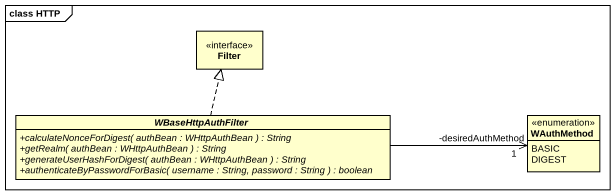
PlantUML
@startuml
mainframe class HTTP
hide circle
hide empty members
skinparam classAttributeIconSize 0
interface Filter
abstract class WBaseHttpAuthFilter {
  {abstract} +calculateNonceForDigest( authBean : WHttpAuthBean ) : String
  {abstract} +getRealm( authBean : WHttpAuthBean ) : String
  {abstract} +generateUserHashForDigest( authBean : WHttpAuthBean ) : String
  {abstract} +authenticateByPasswordForBasic( username : String, password : String ) : boolean
}
enum WAuthMethod {
  BASIC
  DIGEST
}
WBaseHttpAuthFilter .up.|> Filter
WBaseHttpAuthFilter -right-> "1\n-desiredAuthMethod" WAuthMethod
@enduml
